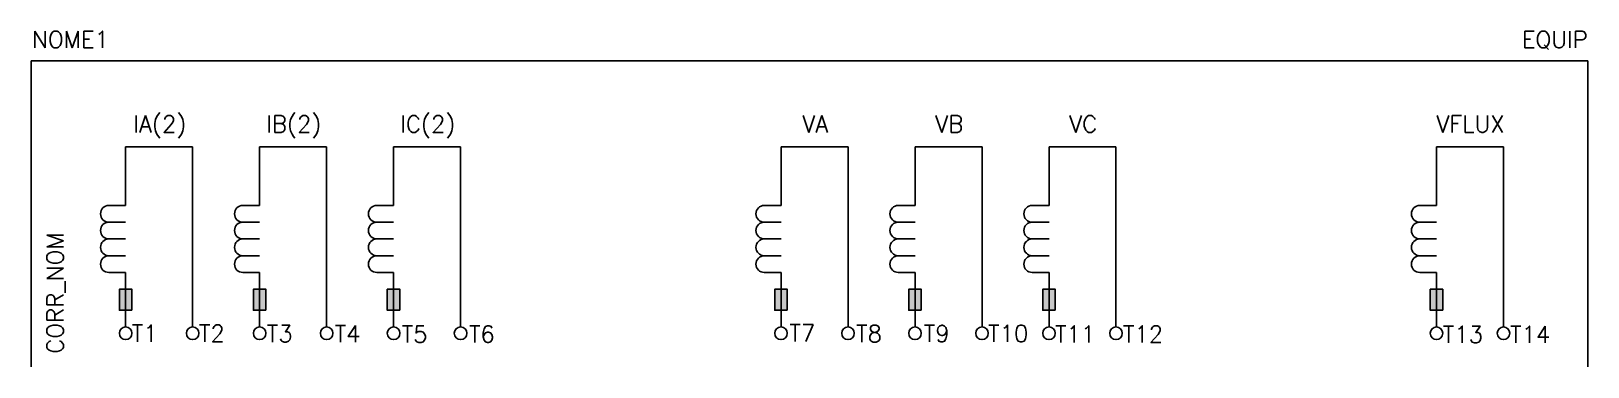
# Model space of a CAD drawing. Extents: x 350 to 536, y 328 to 368.
import ezdxf
from ezdxf.enums import TextEntityAlignment as Align

# ---------------------------------------------------------------- set-up
doc = ezdxf.new("R2010")
doc.units = 0
doc.header["$MEASUREMENT"] = 0
doc.layers.get('0').update_dxf_attribs({"linetype": 'CONTINUOUS'})
doc.styles.add('ROMANS', font='romans')

# ---------------------------------------------------------------- blocks, each defined once
blk = doc.blocks.new('RETANG')
at = {"color": 0}
blk.add_lwpolyline([(2.5, 0), (2.5, 1.5), (0, 1.5), (0, 0)], close=True, dxfattribs=at)
blk.add_solid([(0, 0), (0, 1.5), (2.5, 0), (2.5, 1.5)], dxfattribs=at)

msp = doc.modelspace()

# ---------------------------------------------------------------- linework, layer by layer
for p, q in [((350.41, 364.29), (536.32, 364.29)), ((350.41, 327.79), (350.41, 364.29)), ((536.32, 364.29), (536.32, 327.79)), ((359.7, 347.04), (361.7, 347.04)), ((375.7, 347.04), (377.7, 347.04)), ((391.7, 347.04), (393.7, 347.04)), ((437.97, 347.04), (439.97, 347.04)), ((453.97, 347.04), (455.97, 347.04)), ((469.97, 347.04), (471.97, 347.04)), ((516.25, 347.04), (518.25, 347.04)), ((359.7, 345.04), (361.7, 345.04)), ((375.7, 345.04), (377.7, 345.04)), ((391.7, 345.04), (393.7, 345.04)), ((437.97, 345.04), (439.97, 345.04)), ((453.97, 345.04), (455.97, 345.04)), ((469.97, 345.04), (471.97, 345.04)), ((516.25, 345.04), (518.25, 345.04)), ((359.7, 343.04), (361.7, 343.04)), ((359.7, 343.04), (361.7, 343.04)), ((375.7, 343.04), (377.7, 343.04)), ((375.7, 343.04), (377.7, 343.04)), ((391.7, 343.04), (393.7, 343.04)), ((391.7, 343.04), (393.7, 343.04)), ((437.97, 343.04), (439.97, 343.04)), ((437.97, 343.04), (439.97, 343.04)), ((453.97, 343.04), (455.97, 343.04)), ((453.97, 343.04), (455.97, 343.04)), ((469.97, 343.04), (471.97, 343.04)), ((469.97, 343.04), (471.97, 343.04)), ((516.25, 343.04), (518.25, 343.04)), ((516.25, 343.04), (518.25, 343.04)), ((359.7, 341.04), (361.7, 341.04)), ((361.7, 341.04), (359.7, 341.04)), ((375.7, 341.04), (377.7, 341.04)), ((377.7, 341.04), (375.7, 341.04)), ((391.7, 341.04), (393.7, 341.04)), ((393.7, 341.04), (391.7, 341.04)), ((437.97, 341.04), (439.97, 341.04)), ((439.97, 341.04), (437.97, 341.04)), ((453.97, 341.04), (455.97, 341.04)), ((455.97, 341.04), (453.97, 341.04)), ((469.97, 341.04), (471.97, 341.04)), ((471.97, 341.04), (469.97, 341.04)), ((516.25, 341.04), (518.25, 341.04)), ((518.25, 341.04), (516.25, 341.04)), ((359.7, 339.04), (361.7, 339.04)), ((375.7, 339.04), (377.7, 339.04)), ((391.7, 339.04), (393.7, 339.04)), ((437.97, 339.04), (439.97, 339.04)), ((453.97, 339.04), (455.97, 339.04)), ((469.97, 339.04), (471.97, 339.04)), ((516.25, 339.04), (518.25, 339.04))]:
    msp.add_line(p, q)
at = {"color": 0}
for p, q in [((361.7, 354.04), (361.7, 347.04)), ((369.7, 354.04), (361.7, 354.04)), ((369.7, 354.04), (369.7, 332.54)), ((377.7, 354.04), (377.7, 347.04)), ((385.7, 354.04), (377.7, 354.04)), ((385.7, 354.04), (385.7, 332.54)), ((393.7, 354.04), (393.7, 347.04)), ((401.7, 354.04), (393.7, 354.04)), ((401.7, 354.04), (401.7, 332.54)), ((439.97, 354.04), (439.97, 347.04)), ((447.97, 354.04), (439.97, 354.04)), ((447.97, 354.04), (447.97, 332.54)), ((455.97, 354.04), (455.97, 347.04)), ((463.97, 354.04), (455.97, 354.04)), ((463.97, 354.04), (463.97, 332.54)), ((471.97, 354.04), (471.97, 347.04)), ((479.97, 354.04), (471.97, 354.04)), ((479.97, 354.04), (479.97, 332.54)), ((518.25, 354.04), (518.25, 347.04)), ((526.25, 354.04), (518.25, 354.04)), ((526.25, 354.04), (526.25, 332.54)), ((361.7, 339.04), (361.7, 332.54)), ((377.7, 339.04), (377.7, 332.54)), ((393.7, 339.04), (393.7, 332.54)), ((439.97, 339.04), (439.97, 332.54)), ((455.97, 339.04), (455.97, 332.54)), ((471.97, 339.04), (471.97, 332.54)), ((518.25, 339.04), (518.25, 332.54))]:
    msp.add_line(p, q, dxfattribs=at)
for points in [[(359.7, 345.04, -1), (359.7, 347.04), (361.7, 347.04)], [(375.7, 345.04, -1), (375.7, 347.04), (377.7, 347.04)], [(391.7, 345.04, -1), (391.7, 347.04), (393.7, 347.04)], [(437.97, 345.04, -1), (437.97, 347.04), (439.97, 347.04)], [(453.97, 345.04, -1), (453.97, 347.04), (455.97, 347.04)], [(469.97, 345.04, -1), (469.97, 347.04), (471.97, 347.04)], [(516.25, 345.04, -1), (516.25, 347.04), (518.25, 347.04)], [(359.7, 343.04, -1), (359.7, 345.04), (361.7, 345.04)], [(375.7, 343.04, -1), (375.7, 345.04), (377.7, 345.04)], [(391.7, 343.04, -1), (391.7, 345.04), (393.7, 345.04)], [(437.97, 343.04, -1), (437.97, 345.04), (439.97, 345.04)], [(453.97, 343.04, -1), (453.97, 345.04), (455.97, 345.04)], [(469.97, 343.04, -1), (469.97, 345.04), (471.97, 345.04)], [(516.25, 343.04, -1), (516.25, 345.04), (518.25, 345.04)], [(359.7, 341.04, 1), (359.7, 339.04), (361.7, 339.04)], [(375.7, 341.04, 1), (375.7, 339.04), (377.7, 339.04)], [(391.7, 341.04, 1), (391.7, 339.04), (393.7, 339.04)], [(437.97, 341.04, 1), (437.97, 339.04), (439.97, 339.04)], [(453.97, 341.04, 1), (453.97, 339.04), (455.97, 339.04)], [(469.97, 341.04, 1), (469.97, 339.04), (471.97, 339.04)], [(516.25, 341.04, 1), (516.25, 339.04), (518.25, 339.04)]]:
    msp.add_lwpolyline(points, format="xyb")
for centre in [(361.7, 331.79), (369.7, 331.79), (377.7, 331.79), (385.7, 331.79), (393.7, 331.79), (401.7, 331.79), (439.97, 331.79), (447.97, 331.79), (455.97, 331.79), (463.97, 331.79), (471.97, 331.79), (479.97, 331.79), (518.25, 331.79), (526.25, 331.79)]:
    msp.add_circle(centre, 0.75, dxfattribs=at)
for centre in [(359.7, 342.04), (375.7, 342.04), (391.7, 342.04), (437.97, 342.04), (453.97, 342.04), (469.97, 342.04), (516.25, 342.04)]:
    msp.add_arc(centre, 1, 90, 270)

# ---------------------------------------------------------------- block references
at = {"xscale": -1, "rotation": 90}
for p in [(362.45, 337.04), (378.45, 337.04), (394.45, 337.04), (440.72, 337.04), (456.72, 337.04), (472.72, 337.04), (519, 337.04)]:
    msp.add_blockref('RETANG', p, dxfattribs=at)

# ---------------------------------------------------------------- texts
at = {"style": 'ROMANS'}
for s, p in [('IA(2)', (365.78, 356.75)), ('IB(2)', (381.78, 356.75)), ('IC(2)', (397.78, 356.75)), ('VA', (444.06, 356.75)), ('VB', (460.06, 356.75)), ('VC', (476.06, 356.75)), ('VFLUX', (522.32, 356.75))]:
    msp.add_text(s, height=2, dxfattribs=at).set_placement(p, align=Align.MIDDLE_CENTER)
at = {"lineweight": -3, "style": 'ROMANS'}
msp.add_attdef('NOME1', text='', height=2, dxfattribs=at).set_placement((355.11, 366.83), align=Align.MIDDLE_CENTER)
msp.add_attdef('EQUIP', text='', height=2, dxfattribs=at).set_placement((536.32, 366.83), align=Align.MIDDLE_RIGHT)
msp.add_attdef('CORR_NOM', text='', height=2, rotation=90, dxfattribs=at).set_placement((353.27, 329.34), align=Align.MIDDLE_LEFT)
at = {"style": 'ROMANS'}
for tag, p in [('T2', (370.45, 330.78)), ('T7', (440.97, 330.82)), ('T3', (378.56, 330.74)), ('T4', (386.66, 330.72)), ('T5', (394.66, 330.67)), ('T6', (402.7, 330.68)), ('T8', (448.93, 330.74)), ('T9', (457.01, 330.75)), ('T10', (464.7, 330.76)), ('T11', (472.68, 330.68)), ('T12', (480.8, 330.69)), ('T13', (519, 330.65)), ('T14', (527.03, 330.65))]:
    msp.add_attdef(tag, p, '', height=2, dxfattribs=at)
at = {"lineweight": -3, "style": 'ROMANS'}
msp.add_attdef('T1', (362.44, 330.78), '', height=2, dxfattribs=at)

doc.saveas('drawing.dxf')
